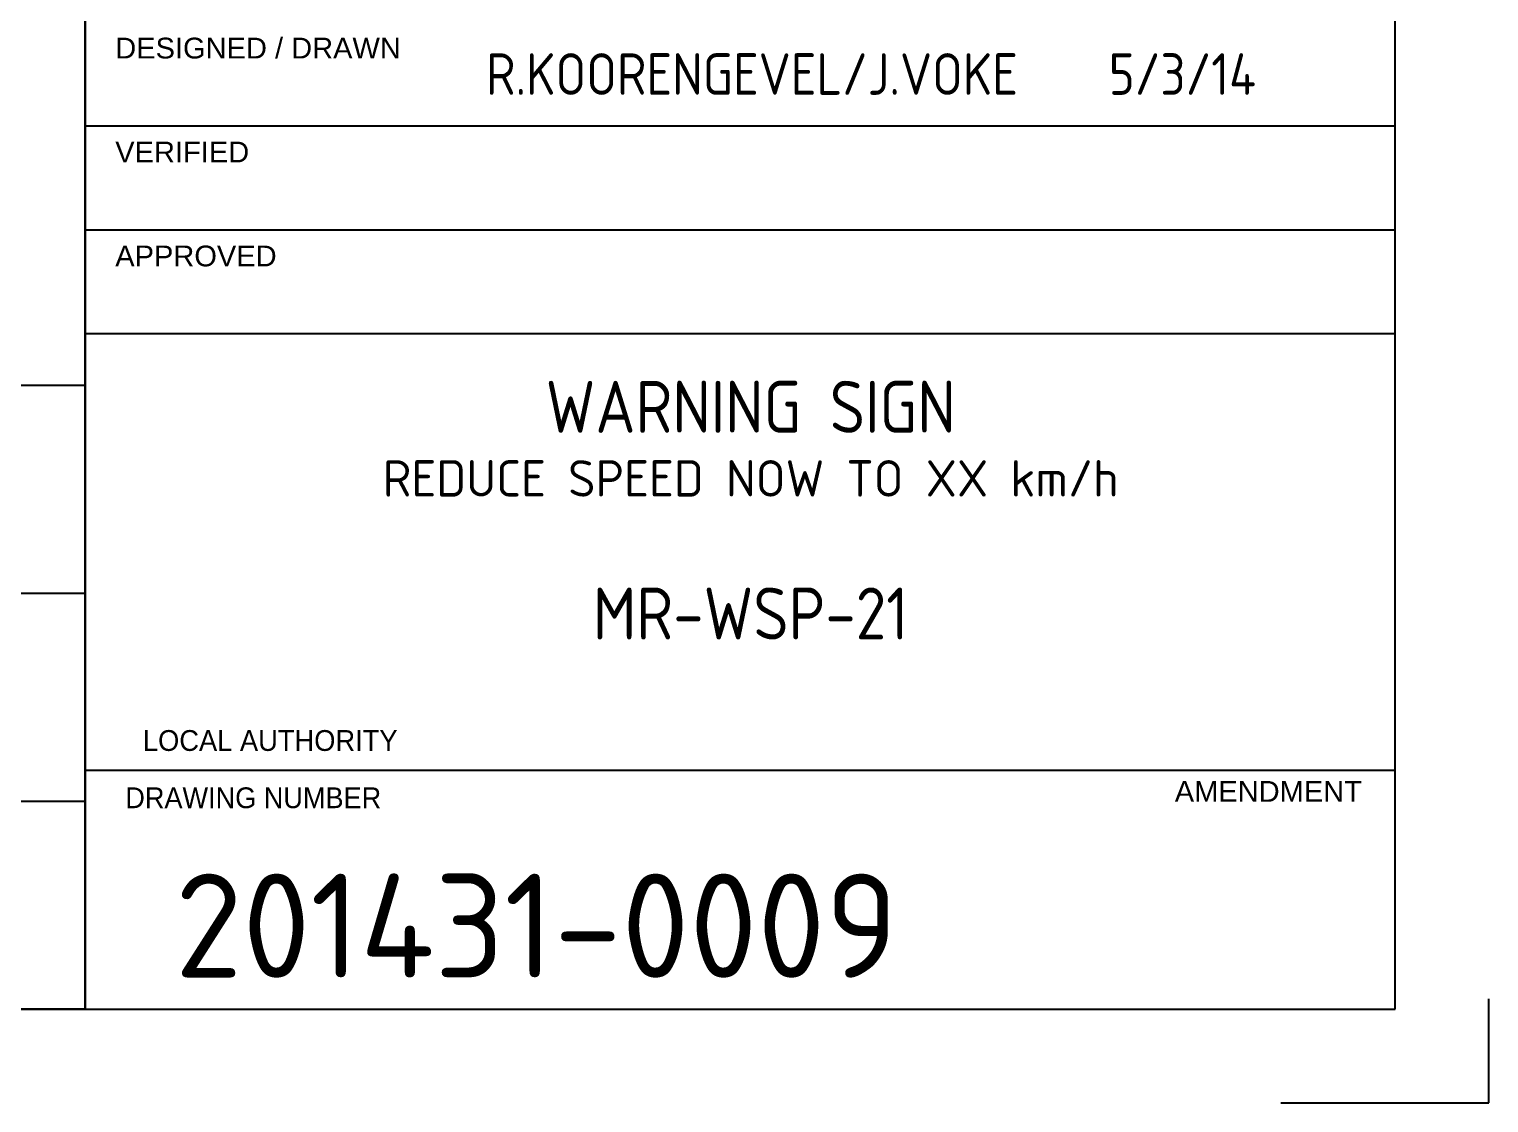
# Model space of a CAD drawing. Extents: x 0 to 420, y 0 to 297.
# Drawn here: x 349.8 to 420, y 0 to 51.6 of the extents above; entities that cross this region are included whole.
import ezdxf
from ezdxf.enums import TextEntityAlignment as Align

# ---------------------------------------------------------------- set-up
doc = ezdxf.new("R2010")
doc.units = 0
doc.header["$LTSCALE"] = 0.5
doc.layers.get('0').update_dxf_attribs({"linetype": 'CONTINUOUS'})
for name, color, linetype in [('TBLK18', 4, 'CONTINUOUS'), ('TBLK25', 1, 'CONTINUOUS'), ('TBLK35', 3, 'CONTINUOUS'), ('TBLK50', 7, 'CONTINUOUS')]:
    doc.layers.add(name, color=color, linetype=linetype)
doc.styles.add('HELVL', font='helvl', dxfattribs={"width": 0.8})
doc.styles.add('ISO', font='iso3098b')

# ---------------------------------------------------------------- blocks, each defined once
blk = doc.blocks.new('A3BBLK')
at = {"layer": 'TBLK25'}
for p, q in [((420, 0), (420, 5)), ((410, 0), (420, 0))]:
    blk.add_line(p, q, dxfattribs=at)
at = {"layer": 'TBLK50'}
for p, q in [((352.5, 4.5), (352.5, 292.5)), ((415.5, 4.5), (415.5, 292.5)), ((13, 4.5), (415.5, 4.5))]:
    blk.add_line(p, q, dxfattribs=at)
blk = doc.blocks.new('title block')
at = {"layer": 'TBLK35'}
for p, q in [((352.5, 47), (415.5, 47)), ((352.5, 42), (415.5, 42)), ((352.5, 37), (415.5, 37)), ((352.5, 16), (415.5, 16))]:
    blk.add_line(p, q, dxfattribs=at)
blk.add_blockref('A3BBLK', (0, 0))
at = {"layer": 'TBLK18', "style": 'HELVL'}
for s, p in [('DESIGNED / DRAWN', (353.94, 50.236)), ('VERIFIED', (353.94, 45.236)), ('APPROVED', (353.94, 40.236))]:
    blk.add_text(s, height=1, dxfattribs=at).set_placement(p)
for s, width, p, p2 in [('LOCAL AUTHORITY', 0.847016, (355.27, 16.928), (367.518, 16.928)), ('DRAWING NUMBER', 0.880886, (354.424, 14.173), (366.73, 14.173))]:
    blk.add_text(s, height=1, dxfattribs=dict(at, width=width)).set_placement(p, p2, align=Align.FIT)
blk.add_text('AMENDMENT', height=1, dxfattribs=at).set_placement((413.898, 14.18), align=Align.BOTTOM_RIGHT)
at = {"layer": 'TBLK18', "style": 'ISO'}
blk.add_attdef('MR_DIRECTORATE', text='', height=1.5, dxfattribs=at).set_placement((381.5, 67.119), align=Align.CENTER)
for tag, p in [('STREET_NAME', (355.514, 61.1)), ('SUBURB_POSTCODE', (388.488, 61.1)), ('TELEPHONE_NO.', (368.306, 58.836)), ('FAX_NO.', (393.555, 58.836))]:
    blk.add_attdef(tag, p, '', height=1.5, dxfattribs=at)
at = {"layer": 'TBLK25', "style": 'ISO'}
for tag, height, p in [('MR_BRANCH', 2, (381.5, 64.199)), ('ROAD_SECTION', 1.75, (384.5, 29.162)), ('SLK', 1.75, (384.5, 26.108)), ('CHAINAGE', 1.75, (384.5, 19.205))]:
    blk.add_attdef(tag, text='', height=height, dxfattribs=at).set_placement(p, align=Align.CENTER)
for tag, p, height in [('FILE_NUMBER', (371.773, 53.237), 2.5), ('DESIGNED_/_DRAWN', (371.773, 48.487), 2), ('VERIFIED', (371.773, 43.487), 2), ('APPROVED', (371.773, 38.487), 2), ('LOCAL_AUTHORITY', (370.48, 16.733), 1.25)]:
    blk.add_attdef(tag, p, '', height=height, dxfattribs=at)
at = {"layer": 'TBLK35', "style": 'ISO', "width": 0.9}
for tag, p in [('ROAD_PROJECT&NUMBER', (384.5, 32.231)), ('DRAWING_DESCRIPTION', (384.5, 22.288))]:
    blk.add_attdef(tag, text='', height=2.5, dxfattribs=at).set_placement(p, align=Align.CENTER)
at = {"layer": 'TBLK50', "style": 'ISO'}
blk.add_attdef('DRG_NUMBER', (356.803, 6.021), '', height=5, dxfattribs=at)

msp = doc.modelspace()

# ---------------------------------------------------------------- linework, layer by layer
at = {"layer": 'TBLK50'}
for p, q in [((352.4999996, 57.4999998), (352.4999996, 34.4999998)), ((352.4999996, 34.4999998), (12.9999996, 34.4999998)), ((352.4999996, 34.4999998), (352.4999996, 24.4999998)), ((352.4999996, 24.4999998), (12.9999996, 24.4999998)), ((352.4999996, 24.4999998), (352.4999996, 14.4999998)), ((352.4999996, 14.4999998), (12.9999996, 14.4999998)), ((352.4999996, 14.4999998), (352.4999996, 4.4999998)), ((352.4999996, 4.4999998), (12.9999996, 4.4999998))]:
    msp.add_line(p, q, dxfattribs=at)

# ---------------------------------------------------------------- block references
at = {"color": 1}
ref = msp.add_blockref('title block', (-0.0000004, -0.0000002), dxfattribs=at)
ref.add_attrib('DESIGNED_/_DRAWN', 'R.KOORENGEVEL/J.VOKE    5/3/14', (371.7734368, 48.4865492), dxfattribs={"layer": 'TBLK25', "height": 2, "style": 'ISO', "width": 0.9})
ref.add_attrib('ROAD_PROJECT&NUMBER', 'WARNING SIGN', dxfattribs={"layer": 'TBLK35', "height": 2.5, "style": 'ISO', "width": 0.9}).set_placement((384.4999996, 32.2306856), align=Align.CENTER)
ref.add_attrib('ROAD_SECTION', 'REDUCE SPEED NOW TO XX km/h', dxfattribs={"layer": 'TBLK25', "height": 1.75, "style": 'ISO'}).set_placement((384.4999996, 29.1617388), align=Align.CENTER)
ref.add_attrib('DRAWING_DESCRIPTION', 'MR-WSP-21', dxfattribs={"layer": 'TBLK35', "height": 2.5, "style": 'ISO', "width": 0.9}).set_placement((384.4999996, 22.2880334), align=Align.CENTER)
ref.add_attrib('DRG_NUMBER', '201431-0009', (356.8032644, 6.021273), dxfattribs={"layer": 'TBLK50', "height": 5, "style": 'ISO'})

doc.saveas('drawing.dxf')
